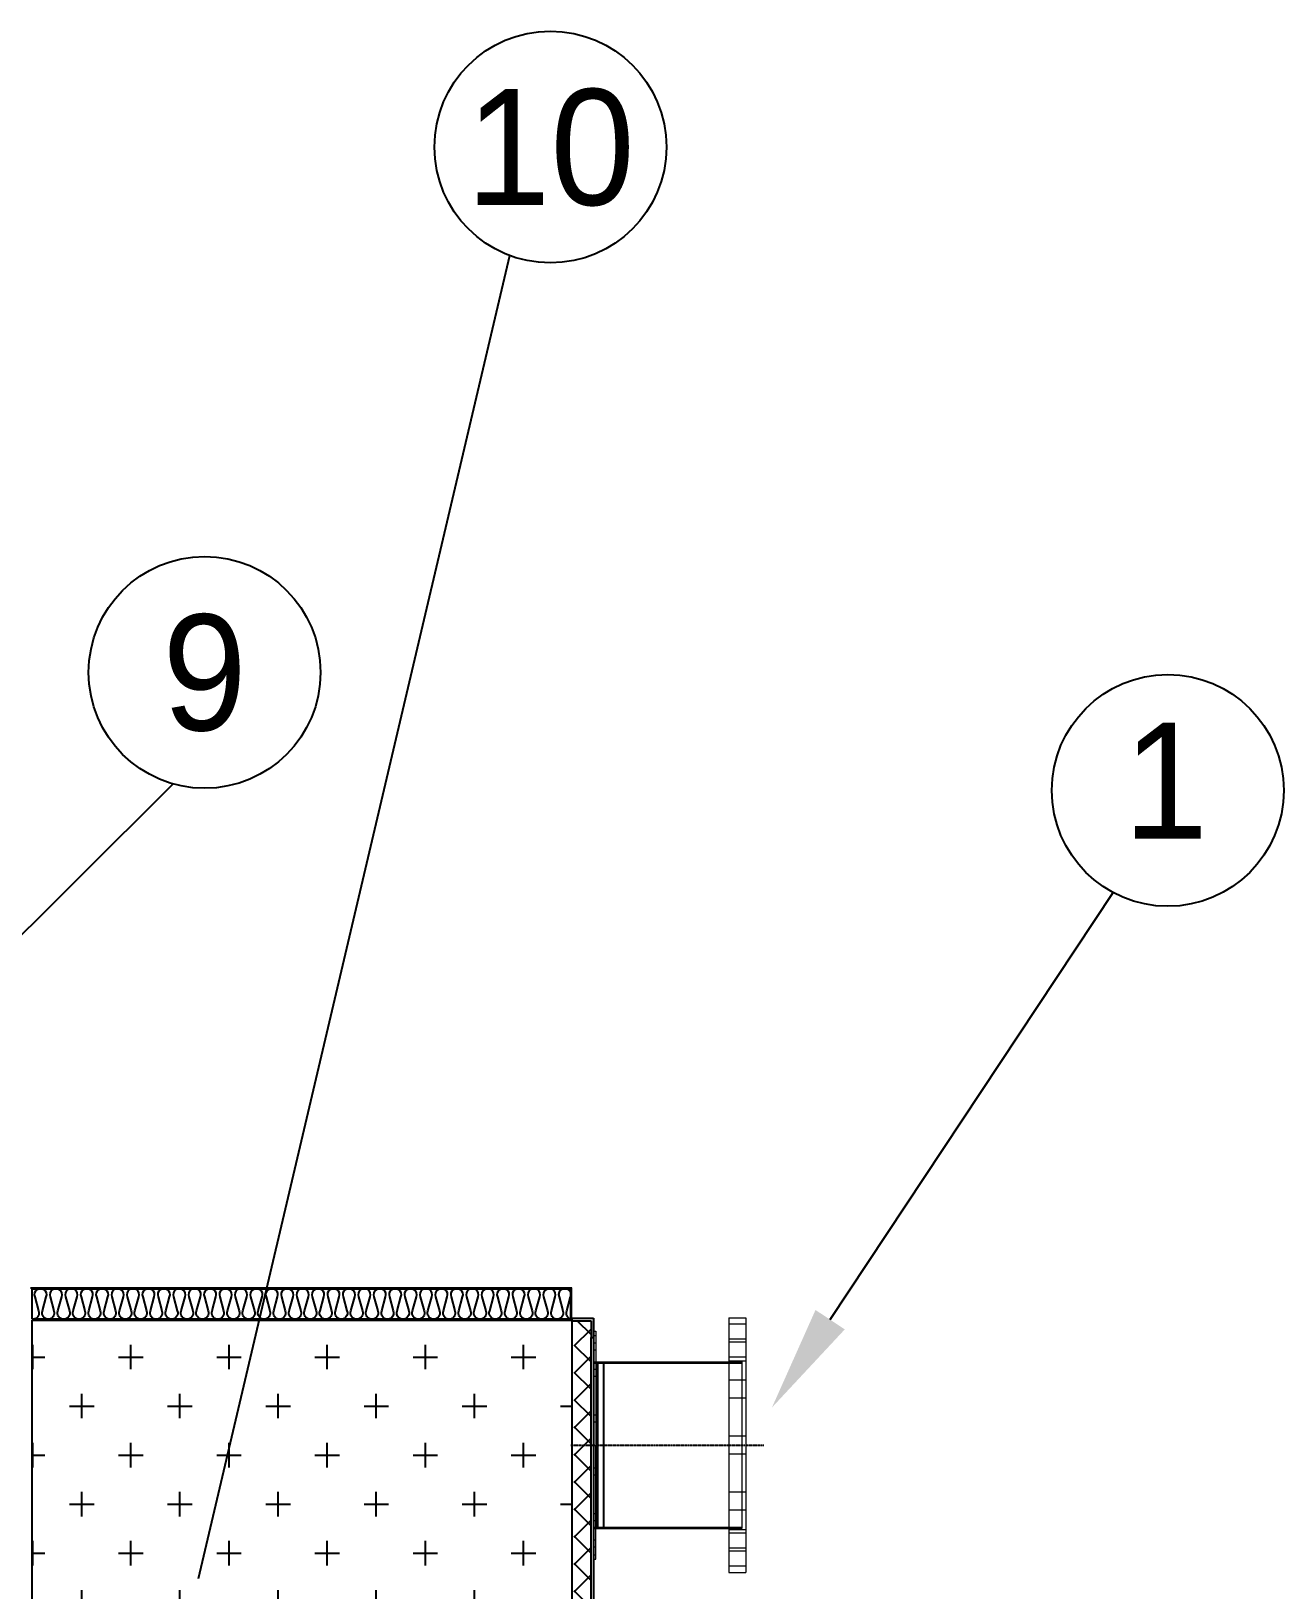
# Model space of a CAD drawing. Header units: millimetres. Extents: x 2458 to 31865, y 2044 to 22839.
# Drawn here: x 18199 to 19820, y 11586 to 13604 of the extents above; entities that cross this region are included whole.
import ezdxf
from ezdxf.enums import TextEntityAlignment as Align

# ---------------------------------------------------------------- set-up
doc = ezdxf.new("R2010")
doc.units = ezdxf.units.MM
doc.linetypes.add('CENTER', pattern=[2, 1.25, -0.25, 0.25, -0.25])
for name, color, linetype in [('center', 1, 'CENTER'), ('SMS', 220, 'Continuous'), ('냉각탑_dim', 1, 'Continuous'), ('냉각탑_text', 3, 'Continuous'), ('냉각탑_찬넬방진', 1, 'Continuous')]:
    doc.layers.add(name, color=color, linetype=linetype)
doc.styles.add('돋움', font='Dotum.ttf')

# ---------------------------------------------------------------- blocks, each defined once
blk = doc.blocks.new('A$C4226346C')
at = {"color": 7, "lineweight": 15}
for p, q in [((23.3, 330), (23.3, 165)), ((45.3, 330), (23.3, 330)), ((45.3, 330), (45.3, 165)), ((23.3, 321.5), (45.3, 321.5)), ((217.1, 312.7), (217.1, 165)), ((220.3, 312.7), (217.1, 312.7)), ((220.3, 312.7), (217.1, 312.7)), ((220.3, 307), (217.1, 307)), ((220.3, 312.7), (220.3, 165)), ((23.3, 302.1), (45.3, 302.1)), ((23.3, 302.1), (45.3, 302.1)), ((23.3, 298.5), (45.3, 298.5)), ((217.1, 297), (220.3, 297)), ((217.1, 297), (220.3, 297)), ((217.1, 288), (220.3, 288)), ((217.1, 288), (220.3, 288)), ((23.3, 279.1), (45.3, 279.1)), ((23.3, 279.1), (45.3, 279.1)), ((45.3, 274), (23.3, 274)), ((28.3, 273), (28.3, 165)), ((45.3, 273), (28.3, 273)), ((220.3, 271), (28.3, 271)), ((217.1, 273), (45.3, 273)), ((220.3, 273), (217.1, 273)), ((220.3, 273), (217.1, 273)), ((217.1, 262.8), (220.3, 262.8)), ((217.1, 262.8), (220.3, 262.8)), ((220.3, 165), (220.3, 273)), ((23.3, 249), (45.3, 249)), ((23.3, 249), (45.3, 249)), ((217.1, 253.8), (220.3, 253.8)), ((217.1, 253.8), (220.3, 253.8)), ((23.3, 226), (45.3, 226)), ((23.3, 226), (45.3, 226)), ((217.1, 203.7), (220.3, 203.7)), ((217.1, 203.7), (220.3, 203.7)), ((217.1, 194.7), (220.3, 194.7)), ((217.1, 194.7), (220.3, 194.7)), ((23.3, 176.5), (45.3, 176.5)), ((23.3, 176.5), (45.3, 176.5)), ((23.3, 165), (23.3, 0)), ((28.3, 165), (28.3, 57)), ((28.3, 165), (28.3, 59)), ((45.3, 165), (45.3, 0)), ((217.1, 17.3), (217.1, 165)), ((220.3, 17.3), (220.3, 165)), ((220.3, 57), (220.3, 165)), ((220.3, 59), (220.3, 165)), ((23.3, 153.5), (45.3, 153.5)), ((23.3, 153.5), (45.3, 153.5)), ((217.1, 135.3), (220.3, 135.3)), ((217.1, 135.3), (220.3, 135.3)), ((217.1, 126.3), (220.3, 126.3)), ((217.1, 126.3), (220.3, 126.3)), ((23.3, 104), (45.3, 104)), ((23.3, 104), (45.3, 104)), ((23.3, 81), (45.3, 81)), ((23.3, 81), (45.3, 81)), ((217.1, 76.2), (220.3, 76.2)), ((217.1, 76.2), (220.3, 76.2)), ((217.1, 67.2), (220.3, 67.2)), ((217.1, 67.2), (220.3, 67.2)), ((45.3, 56), (23.3, 56)), ((23.3, 50.9), (45.3, 50.9)), ((23.3, 50.9), (45.3, 50.9)), ((220.3, 59), (28.3, 59)), ((45.3, 57), (28.3, 57)), ((217.1, 57), (45.3, 57)), ((220.3, 57), (217.1, 57)), ((220.3, 57), (217.1, 57)), ((217.1, 42), (220.3, 42)), ((217.1, 42), (220.3, 42)), ((23.3, 31.5), (45.3, 31.5)), ((23.3, 27.9), (45.3, 27.9)), ((23.3, 27.9), (45.3, 27.9)), ((217.1, 33), (220.3, 33)), ((217.1, 33), (220.3, 33)), ((220.3, 23), (217.1, 23)), ((23.3, 8.5), (45.3, 8.5)), ((220.3, 17.3), (217.1, 17.3)), ((220.3, 17.3), (217.1, 17.3)), ((45.3, 0), (23.3, 0))]:
    blk.add_line(p, q, dxfattribs=at)
at = {"layer": 'center'}
blk.add_line((249.8, 165), (0, 165), dxfattribs=at)

msp = doc.modelspace()

# ---------------------------------------------------------------- hatches: boundary and pattern name
h = msp.add_hatch()
h.set_pattern_fill('CROSS', color=5, scale=10)
h.set_pattern_definition([(0, (-665011.446, 22873.06), (63.5, 63.5), [31.75, -95.25]), (90, (-664995.57, 22857.19), (-63.5, 63.5), [31.75, -95.25])])
h.paths.add_polyline_path([(18898.3, 11935.3), (18199.9, 11935.3), (18199.9, 8777.3), (18898.3, 8777.3)])
at = {"ltscale": 500}
h = msp.add_hatch(dxfattribs=at)
h.set_pattern_fill('ANSI37', color=251, scale=200)
h.set_pattern_definition([(45, (-12475.86, -4131.086), (-17.67767, 17.67767), []), (135, (-12475.86, -4131.086), (-17.67767, -17.67767), [])])
h.paths.add_polyline_path([(18923.3, 11312.8), (18923.3, 11934.6), (18901.5, 11934.6), (18901.5, 8777.3), (18923.3, 8777.3), (18923.3, 8441.8)])

# ---------------------------------------------------------------- linework, layer by layer
for p, q in [((18198.3, 11977.3), (18898.3, 11977.3)), ((18199.9, 11975.7), (18896.7, 11975.7)), ((18931.6, 11881.5), (18931.6, 11668))]:
    msp.add_line(p, q, dxfattribs=at)
for p, q in [((18199.9, 11975.7), (18199.9, 11936.9)), ((18199.9, 11975.7), (18199.9, 11936.9)), ((18896.7, 11975.7), (18896.7, 11936.9)), ((18199.9, 11936.9), (18898.3, 11936.9)), ((18199.9, 11935.3), (18199.9, 8778.9)), ((18199.9, 11935.3), (18898.3, 11935.3)), ((18199.9, 11935.3), (18199.9, 8777.3)), ((18898.3, 11936.9), (18898.3, 8800.1))]:
    msp.add_line(p, q)
at = {"lineweight": 5}
msp.add_line((18898.3, 11936.9), (18898.3, 11977.3), dxfattribs=at)
at = {"color": 251, "ltscale": 500}
for p, q in [((18898.3, 11937.8), (18901.5, 11937.8)), ((18898.3, 11934.6), (18901.5, 11934.6)), ((18901.5, 11937.8), (18926.5, 11937.8)), ((18901.5, 11934.6), (18923.3, 11934.6)), ((18923.3, 11934.6), (18923.3, 11912.8)), ((18926.5, 11937.8), (18926.5, 11912.8)), ((18923.3, 11912.8), (18926.5, 11912.8)), ((18923.3, 8777.3), (18923.3, 11912.8)), ((18926.5, 11912.8), (18926.5, 8809.8))]:
    msp.add_line(p, q, dxfattribs=at)
at = {"layer": 'SMS', "color": 5, "elevation": 0}
for points in [[(18677.2, 11936.9, -0.420076), (18672.5, 11947.2), (18677.4, 11965.5, 1.449198), (18662.5, 11965.5), (18667.4, 11947.2, -0.524856), (18660, 11936.4, -0.524856), (18652.5, 11947.2), (18657.5, 11965.5, 1.449198), (18642.5, 11965.5), (18647.5, 11947.2, -0.524856), (18640, 11936.4, -0.524856), (18632.6, 11947.2), (18637.5, 11965.5, 1.449198), (18622.6, 11965.5), (18627.5, 11947.2, -0.524856), (18620.1, 11936.4, -0.524856), (18612.6, 11947.2), (18617.6, 11965.5, 1.449198), (18602.6, 11965.5), (18607.6, 11947.2, -0.524856), (18600.1, 11936.4, -0.524856), (18592.7, 11947.2), (18597.6, 11965.5, 1.449198), (18582.7, 11965.5), (18587.6, 11947.2, -0.524856), (18580.2, 11936.4, -0.524856), (18572.7, 11947.2), (18577.7, 11965.5, 1.449198), (18562.7, 11965.5), (18567.7, 11947.2, -0.524856), (18560.2, 11936.4, -0.524856), (18552.8, 11947.2), (18557.7, 11965.5, 1.449198), (18542.8, 11965.5), (18547.7, 11947.2, -0.524856), (18540.3, 11936.4, -0.524856), (18532.8, 11947.2), (18537.8, 11965.5, 1.449198), (18522.8, 11965.5), (18527.8, 11947.2, -0.524856), (18520.3, 11936.4, -0.524856), (18512.9, 11947.2), (18517.8, 11965.5, 1.449198), (18502.9, 11965.5), (18507.8, 11947.2, -0.524856), (18500.4, 11936.4, -0.524856), (18492.9, 11947.2), (18497.9, 11965.5, 1.449198), (18482.9, 11965.5), (18487.9, 11947.2, -0.524856), (18480.4, 11936.4, -0.524856), (18473, 11947.2), (18477.9, 11965.5, 1.449198), (18463, 11965.5), (18467.9, 11947.2, -0.524856), (18460.5, 11936.4, -0.524856), (18453, 11947.2), (18458, 11965.5, 1.449198), (18443, 11965.5), (18448, 11947.2, -0.524856), (18440.5, 11936.4, -0.524856), (18433.1, 11947.2), (18438, 11965.5, 1.449198), (18423.1, 11965.5), (18428, 11947.2, -0.524856), (18420.6, 11936.4, -0.524856), (18413.1, 11947.2), (18418.1, 11965.5, 1.449198), (18403.1, 11965.5), (18408.1, 11947.2, -0.524856), (18400.6, 11936.4, -0.524856), (18393.2, 11947.2), (18398.1, 11965.5, 1.449198), (18383.2, 11965.5), (18388.1, 11947.2, -0.524856), (18380.7, 11936.4, -0.524856), (18373.2, 11947.2), (18378.2, 11965.5, 1.449198), (18363.2, 11965.5), (18368.2, 11947.2, -0.524856), (18360.7, 11936.4, -0.524856), (18353.3, 11947.2), (18358.2, 11965.5, 1.449198), (18343.3, 11965.5), (18348.2, 11947.2, -0.524856), (18340.8, 11936.4, -0.524856), (18333.3, 11947.2), (18338.3, 11965.5, 1.449198), (18323.3, 11965.5), (18328.3, 11947.2, -0.524856), (18320.8, 11936.4, -0.524856), (18313.4, 11947.2), (18318.3, 11965.5, 1.449198), (18303.4, 11965.5), (18308.3, 11947.2, -0.524856), (18300.9, 11936.4, -0.524856), (18293.4, 11947.2), (18298.4, 11965.5, 1.449198), (18283.4, 11965.5), (18288.4, 11947.2, -0.524856), (18280.9, 11936.4, -0.524856), (18273.5, 11947.2), (18278.4, 11965.5, 1.449198), (18263.5, 11965.5), (18268.4, 11947.2, -0.524856), (18261, 11936.4, -0.524856), (18253.5, 11947.2), (18258.5, 11965.5, 1.449198), (18243.5, 11965.5), (18248.5, 11947.2, -0.524856), (18241, 11936.4, -0.524856), (18233.6, 11947.2), (18238.5, 11965.5, 1.449198), (18223.6, 11965.5), (18228.5, 11947.2, -0.524856), (18221.1, 11936.4, -0.524856), (18213.6, 11947.2), (18218.6, 11965.5, 1.449198), (18203.6, 11965.5), (18208.6, 11947.2, -0.420076), (18203.8, 11936.9, -0.420076)], [(18896.7, 11971.6, 0.968257), (18881.9, 11965.5), (18886.9, 11947.2, -0.524856), (18879.4, 11936.4, -0.524856), (18872, 11947.2), (18876.9, 11965.5, 1.449198), (18862, 11965.5), (18866.9, 11947.2, -0.524856), (18859.5, 11936.4, -0.524856), (18852, 11947.2), (18857, 11965.5, 1.449198), (18842, 11965.5), (18847, 11947.2, -0.524856), (18839.5, 11936.4, -0.524856), (18832.1, 11947.2), (18837, 11965.5, 1.449198), (18822.1, 11965.5), (18827, 11947.2, -0.524856), (18819.6, 11936.4, -0.524856), (18812.1, 11947.2), (18817.1, 11965.5, 1.449198), (18802.1, 11965.5), (18807.1, 11947.2, -0.524856), (18799.6, 11936.4, -0.524856), (18792.2, 11947.2), (18797.1, 11965.5, 1.449198), (18782.2, 11965.5), (18787.1, 11947.2, -0.524856), (18779.7, 11936.4, -0.524856), (18772.2, 11947.2), (18777.2, 11965.5, 1.449198), (18762.2, 11965.5), (18767.2, 11947.2, -0.524856), (18759.7, 11936.4, -0.524856), (18752.3, 11947.2), (18757.2, 11965.5, 1.449198), (18742.3, 11965.5), (18747.2, 11947.2, -0.524856), (18739.8, 11936.4, -0.524856), (18732.3, 11947.2), (18737.3, 11965.5, 1.449198), (18722.3, 11965.5), (18727.3, 11947.2, -0.524856), (18719.8, 11936.4, -0.524856), (18712.4, 11947.2), (18717.3, 11965.5, 1.449198), (18702.4, 11965.5), (18707.3, 11947.2, -0.524856), (18699.9, 11936.4, -0.524856), (18692.4, 11947.2), (18697.4, 11965.5, 1.449198), (18682.4, 11965.5), (18687.4, 11947.2, -0.524856), (18679.9, 11936.4, -0.524856), (18672.5, 11947.2), (18677.4, 11965.5, 1.449198), (18662.5, 11965.5), (18667.4, 11947.2, -0.420076), (18662.6, 11936.9)], [(18896.7, 11936.9, -0.420076), (18891.9, 11947.2), (18896.9, 11965.5)]]:
    msp.add_lwpolyline(points, format="xyb", dxfattribs=at)
at = {"layer": '냉각탑_dim', "linetype": 'ByBlock', "lineweight": -2}
msp.add_lwpolyline([(18415.6, 11600.9), (18818.1, 13313.3)], dxfattribs=at)
at = {"layer": '냉각탑_dim', "linetype": 'ByBlock', "lineweight": -2, "elevation": 0}
for points in [[(17763.9, 12013), (18382.6, 12629.4)], [(19232.7, 11936), (19598.7, 12488.8)]]:
    msp.add_lwpolyline(points, dxfattribs=at)
at = {"layer": '냉각탑_dim', "linetype": 'ByBlock', "lineweight": -2}
for centre in [(18870.8, 13453.7), (18423.4, 12773.7), (19669.5, 12621)]:
    msp.add_circle(centre, 150, dxfattribs=at)
at = {"layer": '냉각탑_dim'}
msp.add_solid([(19213.7, 11948.5), (19157.4, 11822.3), (19251.6, 11923.4)], dxfattribs=at)
at = {"layer": '냉각탑_찬넬방진', "ltscale": 150}
msp.add_line((18931.6, 11665.5), (18931.6, 11881.5), dxfattribs=at)
at = {"layer": '냉각탑_찬넬방진', "ltscale": 30}
msp.add_line((18940, 11665.5), (18940, 11881.5), dxfattribs=at)

# ---------------------------------------------------------------- block references
at = {"xscale": -1}
msp.add_blockref('A$C4226346C', (19146.8, 11608.5), dxfattribs=at)

# ---------------------------------------------------------------- texts
at = {"layer": '냉각탑_text', "style": '돋움'}
for s, p in [('10', (18870.8, 13453.7)), ('9', (18423.4, 12773.7)), ('1', (19666.8, 12633.6))]:
    msp.add_text(s, height=150, dxfattribs=at).set_placement(p, align=Align.MIDDLE_CENTER)

doc.saveas('drawing.dxf')
